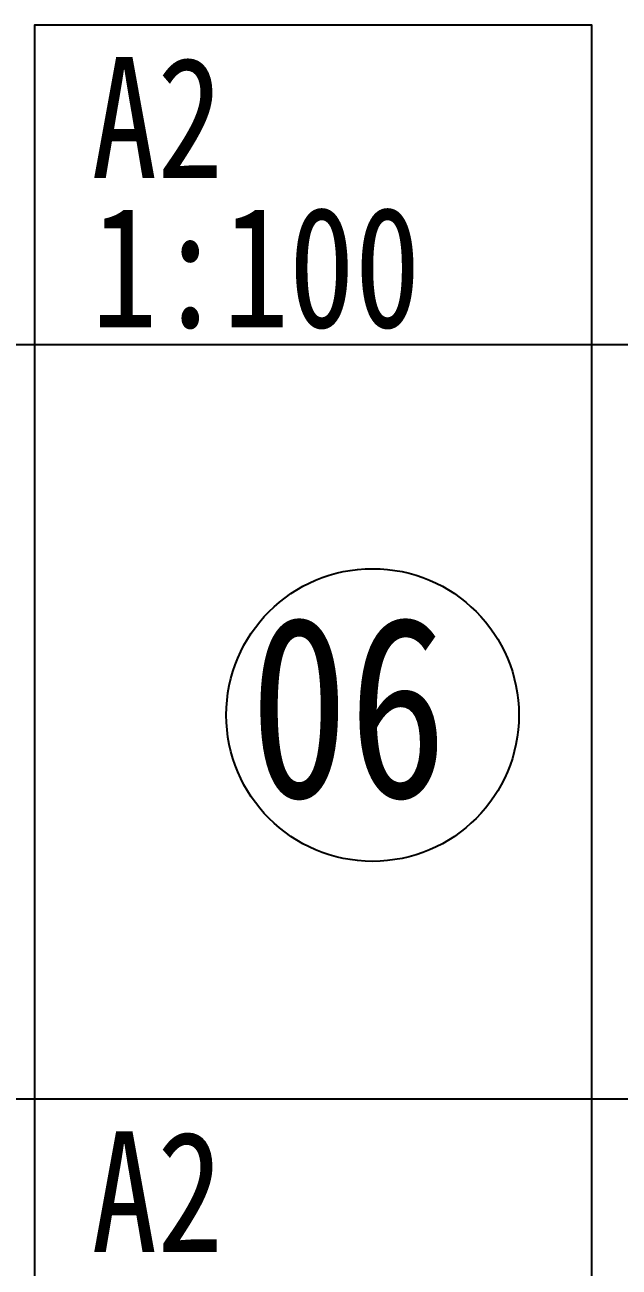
# Model space of a CAD drawing. Extents: x 169490 to 7584583, y -2399407 to 1374371.
# Drawn here: x 3812812 to 3845907, y 711716 to 780890 of the extents above; entities that cross this region are included whole.
import ezdxf

# ---------------------------------------------------------------- set-up
doc = ezdxf.new("R2010")
doc.units = 0
doc.header["$LTSCALE"] = 100
doc.layers.add('TEXT', color=7, linetype='CONTINUOUS')
doc.layers.add('图框', color=140, linetype='CONTINUOUS')
doc.styles.add('黑体', font='simhei.ttf', dxfattribs={"width": 0.7})

msp = doc.modelspace()

# ---------------------------------------------------------------- linework, layer by layer
at = {"layer": 'TEXT', "color": 2}
for points in [[(3844366.7, 763081.4), (3813366.7, 763081.4), (3813366.7, 780889.8), (3844366.7, 780889.8)], [(3844366.7, 703273), (3813366.7, 703273), (3813366.7, 721081.4), (3844366.7, 721081.4)]]:
    msp.add_lwpolyline(points, close=True, dxfattribs=at)
at = {"layer": 'TEXT', "color": 1}
msp.add_circle((3832177.5, 742460.9), 8148.1, dxfattribs=at)
at = {"layer": '图框'}
for points in [[(3753966.7, 721081.4), (3813366.7, 721081.4), (3813366.7, 763081.4), (3753966.7, 763081.4)], [(3844366.7, 721081.4), (3903766.7, 721081.4), (3903766.7, 763081.4), (3844366.7, 763081.4)]]:
    msp.add_lwpolyline(points, close=True, dxfattribs=at)

# ---------------------------------------------------------------- texts
at = {"layer": 'TEXT', "color": 2, "style": '黑体', "width": 0.8}
for s, p in [('A2', (3816519.9, 772364.2)), ('1:100', (3816529.8, 764038.1)), ('A2', (3816519.9, 712555.8))]:
    msp.add_text(s, height=6729.45, dxfattribs=at).set_placement(p)
at = {"layer": 'TEXT', "color": 1, "style": '黑体', "width": 0.8}
msp.add_text('06', height=10094.18, dxfattribs=at).set_placement((3825345, 737872.3))

doc.saveas('drawing.dxf')
